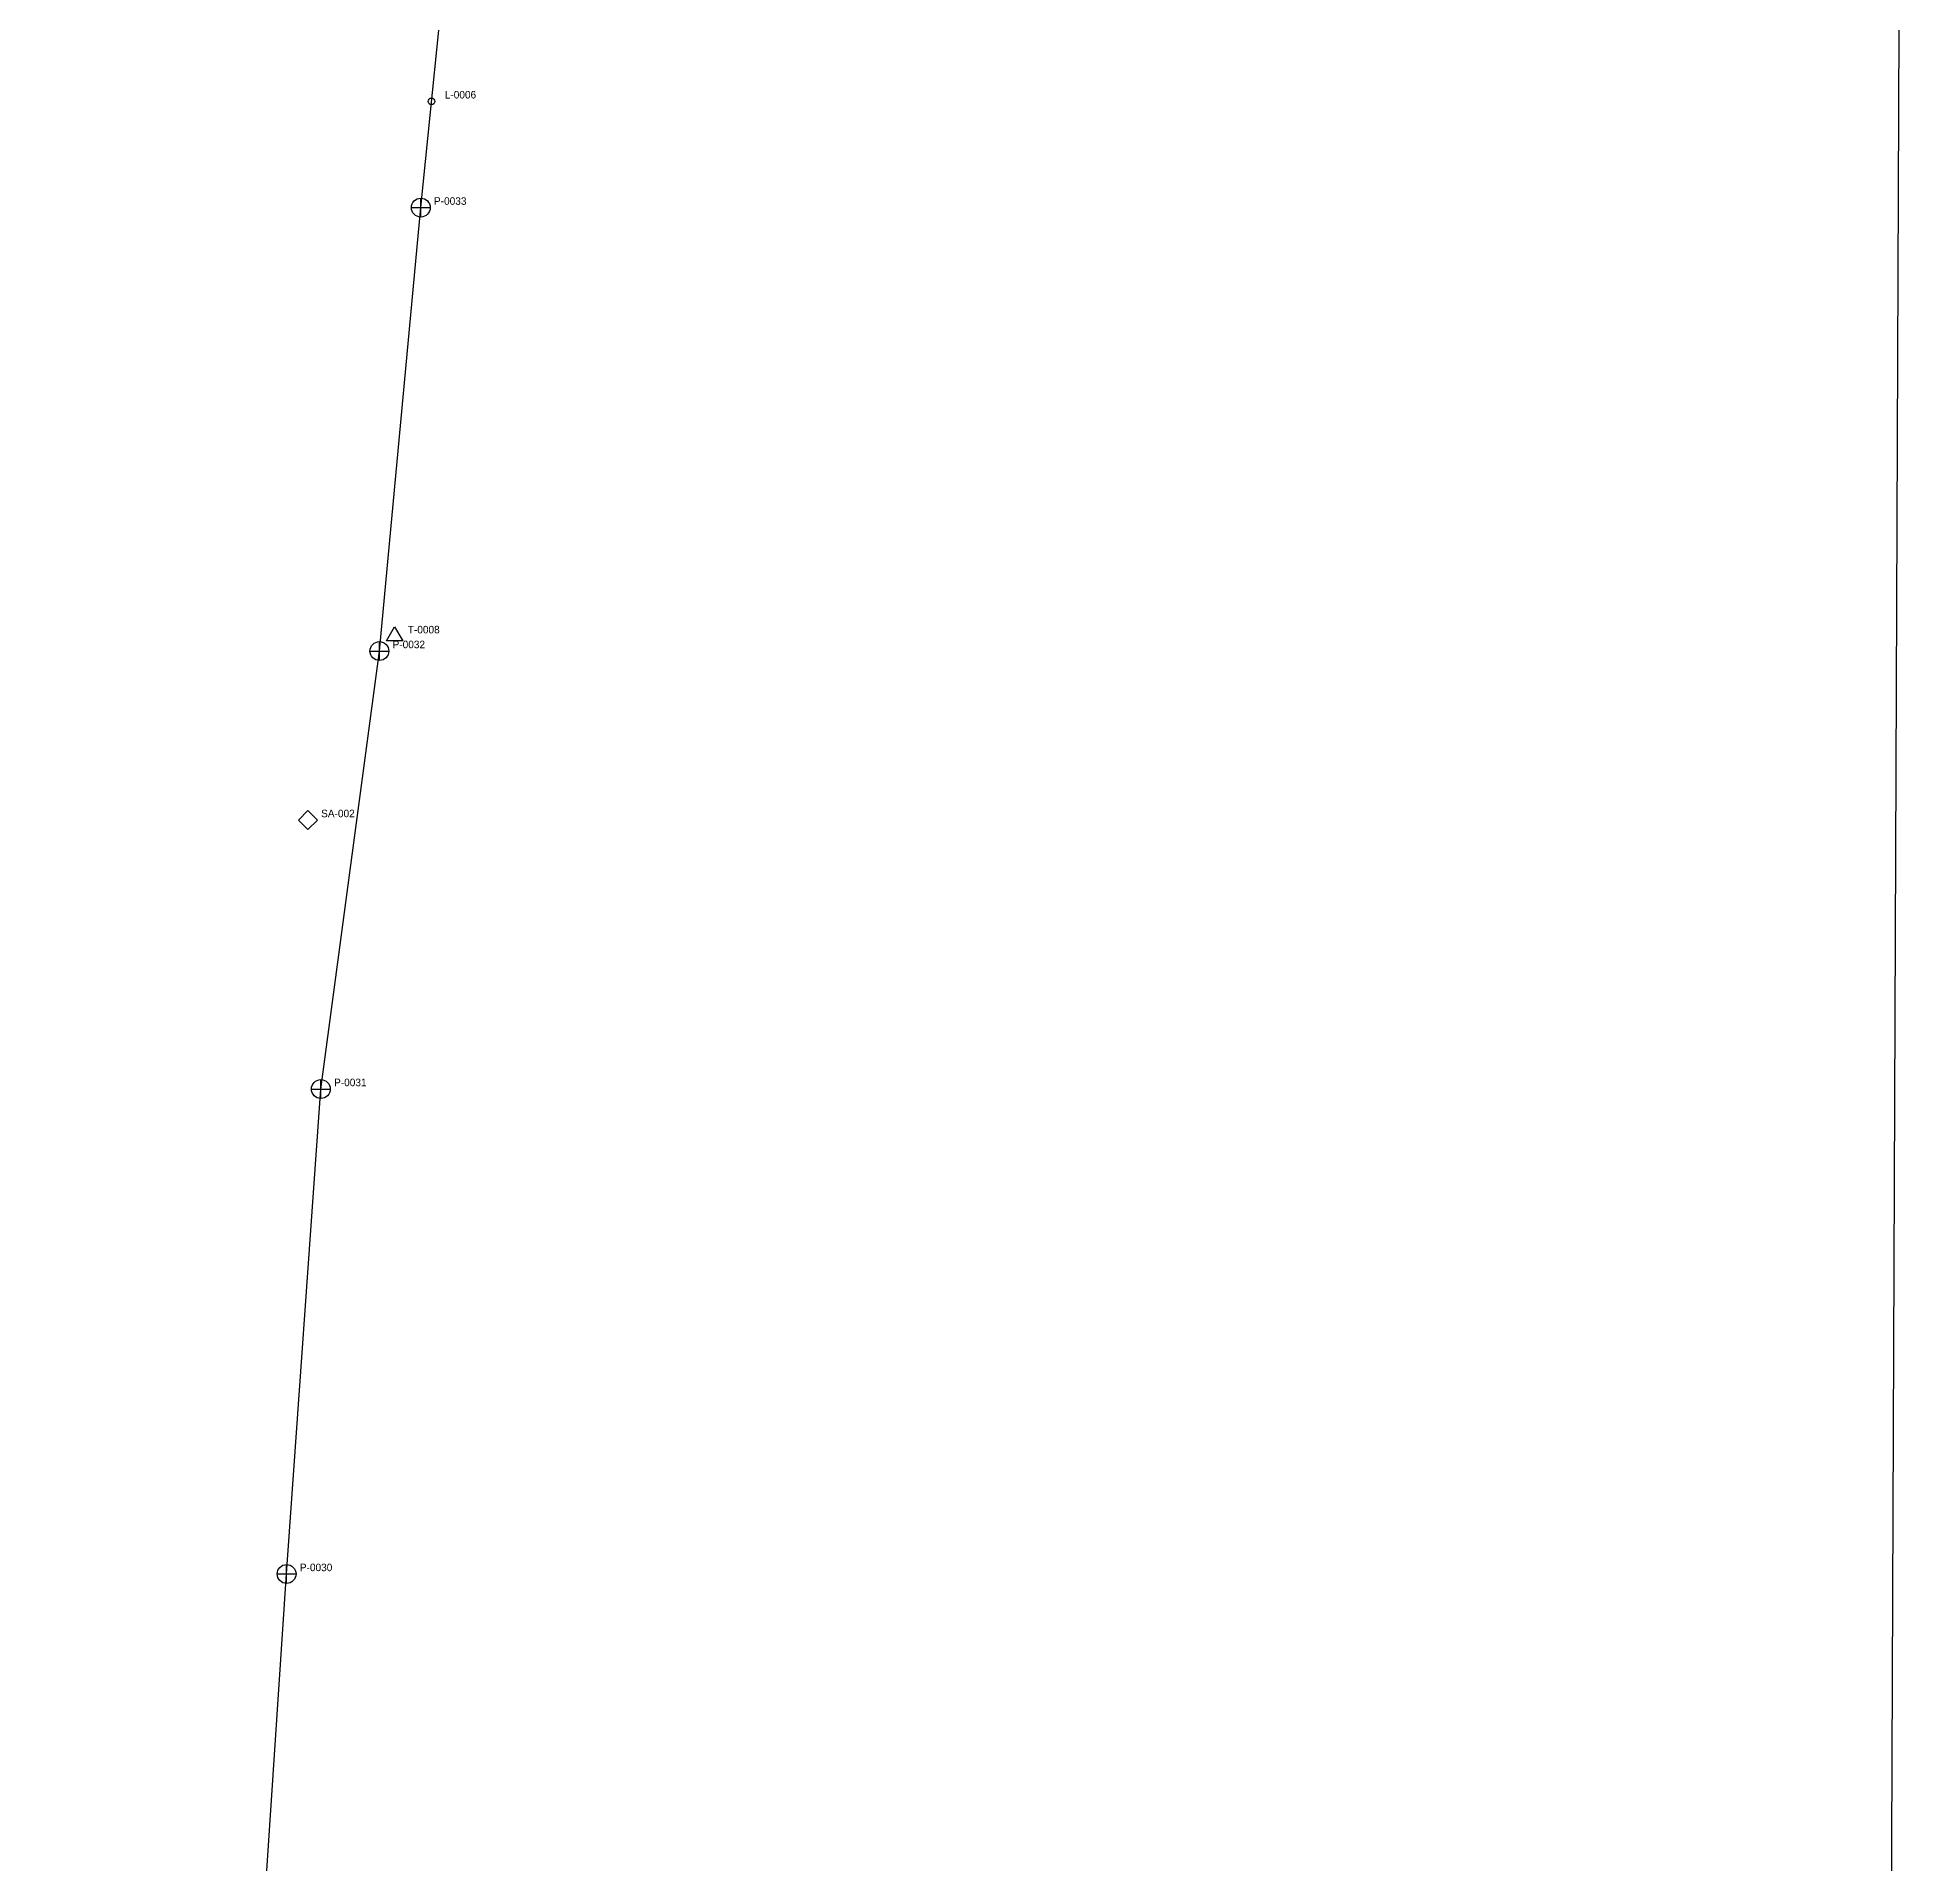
# Model space of a CAD drawing. Extents: x 287088 to 288086, y 1609570 to 1610518.
# Drawn here: x 287509.4 to 287658.2, y 1610226.9 to 1610372.3 of the extents above; entities that cross this region are included whole.
import ezdxf

# ---------------------------------------------------------------- set-up
doc = ezdxf.new("R2010")
doc.units = 0
doc.layers.get('0').update_dxf_attribs({"linetype": 'CONTINUOUS'})
for name, color, linetype in [('EL-MV_LINES', 5, 'CONTINUOUS'), ('EL-POLES', 1, 'CONTINUOUS'), ('EL-SERVICE_AREAS', 3, 'CONTINUOUS'), ('EL-TRANSFORMERS', 30, 'CONTINUOUS')]:
    doc.layers.add(name, color=color, linetype=linetype)

# ---------------------------------------------------------------- blocks, each defined once
blk = doc.blocks.new('POLE')
for p, q in [((-0.75, 0), (0.75, 0)), ((0, -0.75), (0, 0.75))]:
    blk.add_line(p, q)
blk.add_circle((0, 0), 0.75)
blk.add_attdef('POLE_ID', (1.05, 0.225), '', height=0.6)
at = {"flags": 1}
for tag, p in [('GIS_FID', (1.05, -0.675)), ('FEEDER', (1.05, -1.575)), ('MATERIAL', (1.05, -2.475)), ('HEIGHT_M', (1.05, -3.375)), ('POLE_CLASS', (1.05, -4.275)), ('STATUS', (1.05, -5.175)), ('INSTALL_DATE', (1.05, -6.075)), ('BARANGAY', (1.05, -6.975)), ('REMARKS', (1.05, -7.875))]:
    blk.add_attdef(tag, p, '', height=0.6, dxfattribs=at)
blk = doc.blocks.new('TRANSFORMER')
blk.add_lwpolyline([(0, 0.75), (0.6495, -0.375), (-0.6495, -0.375)], close=True)
blk.add_attdef('XFMR_ID', (1.05, 0.225), '', height=0.6)
at = {"flags": 1}
for tag, p in [('GIS_FID', (1.05, -0.675)), ('POLE_REF', (1.05, -1.575)), ('KVA', (1.05, -2.475)), ('PHASE', (1.05, -3.375)), ('PRIMARY_KV', (1.05, -4.275)), ('SECONDARY_V', (1.05, -5.175)), ('BRAND', (1.05, -6.075)), ('SERIAL_NO', (1.05, -6.975)), ('INSTALL_DATE', (1.05, -7.875)), ('STATUS', (1.05, -8.775))]:
    blk.add_attdef(tag, p, '', height=0.6, dxfattribs=at)
blk = doc.blocks.new('MV_LINE_TAG')
blk.add_circle((0, 0), 0.263)
blk.add_attdef('LINE_ID', (1.05, 0.225), '', height=0.6)
at = {"flags": 1}
for tag, p in [('GIS_FID', (1.05, -0.675)), ('FEEDER', (1.05, -1.575)), ('VOLTAGE_KV', (1.05, -2.475)), ('CONDUCTOR', (1.05, -3.375)), ('PHASES', (1.05, -4.275)), ('LENGTH_M', (1.05, -5.175)), ('FROM_POLE', (1.05, -6.075)), ('TO_POLE', (1.05, -6.975))]:
    blk.add_attdef(tag, p, '', height=0.6, dxfattribs=at)
blk = doc.blocks.new('SERVICE_AREA_TAG')
blk.add_lwpolyline([(0, 0.75), (0.75, 0), (0, -0.75), (-0.75, 0)], close=True)
blk.add_attdef('AREA_ID', (1.05, 0.225), '', height=0.6)
at = {"flags": 1}
for tag, p in [('GIS_FID', (1.05, -0.675)), ('NAME', (1.05, -1.575)), ('SUBSTATION', (1.05, -2.475)), ('CUSTOMER_COUNT', (1.05, -3.375))]:
    blk.add_attdef(tag, p, '', height=0.6, dxfattribs=at)

msp = doc.modelspace()

# ---------------------------------------------------------------- linework, layer by layer
at = {"layer": 'EL-MV_LINES'}
for points in [[(287529.247886, 1610249.96178), (287531.9728, 1610288.571744), (287536.627111, 1610323.441094), (287539.923796, 1610358.744939), (287544.332149, 1610402.186404), (287546.070587, 1610444.633954), (287549.642208, 1610484.679677)], [(287512.053766, 1610012.249241), (287515.292253, 1610051.538674), (287517.310909, 1610091.118649), (287519.915706, 1610131.916413), (287522.270159, 1610173.928138), (287526.523067, 1610209.120788), (287529.247886, 1610249.96178)]]:
    msp.add_lwpolyline(points, dxfattribs=at)
at = {"layer": 'EL-SERVICE_AREAS'}
msp.add_lwpolyline([(287393.637331, 1610114.88573), (287656.506147, 1610103.709006), (287658.185418, 1610517.695079), (287412.401722, 1610512.995437)], close=True, dxfattribs=at)

# ---------------------------------------------------------------- block references
at = {"layer": 'EL-MV_LINES'}
ref = msp.add_blockref('MV_LINE_TAG', (287540.782474, 1610367.206655), dxfattribs=at)
ref.add_attrib('LINE_ID', 'L-0006', (287541.832474, 1610367.431655), dxfattribs={"height": 0.6})
at = {"layer": 'EL-POLES'}
ref = msp.add_blockref('POLE', (287539.923796, 1610358.744939), dxfattribs=at)
ref.add_attrib('POLE_ID', 'P-0033', (287540.973796, 1610358.969939), dxfattribs={"height": 0.6})
ref = msp.add_blockref('POLE', (287536.627111, 1610323.441094), dxfattribs=at)
ref.add_attrib('POLE_ID', 'P-0032', (287537.677111, 1610323.666094), dxfattribs={"height": 0.6})
ref = msp.add_blockref('POLE', (287531.9728, 1610288.571744), dxfattribs=at)
ref.add_attrib('POLE_ID', 'P-0031', (287533.0228, 1610288.796744), dxfattribs={"height": 0.6})
ref = msp.add_blockref('POLE', (287529.247886, 1610249.96178), dxfattribs=at)
ref.add_attrib('POLE_ID', 'P-0030', (287530.297886, 1610250.18678), dxfattribs={"height": 0.6})
at = {"layer": 'EL-SERVICE_AREAS'}
ref = msp.add_blockref('SERVICE_AREA_TAG', (287530.941131, 1610309.985153), dxfattribs=at)
ref.add_attrib('AREA_ID', 'SA-002', (287531.991131, 1610310.210153), dxfattribs={"height": 0.6})
at = {"layer": 'EL-TRANSFORMERS'}
ref = msp.add_blockref('TRANSFORMER', (287537.838119, 1610324.623595), dxfattribs=at)
ref.add_attrib('XFMR_ID', 'T-0008', (287538.888119, 1610324.848595), dxfattribs={"height": 0.6})

doc.saveas('drawing.dxf')
